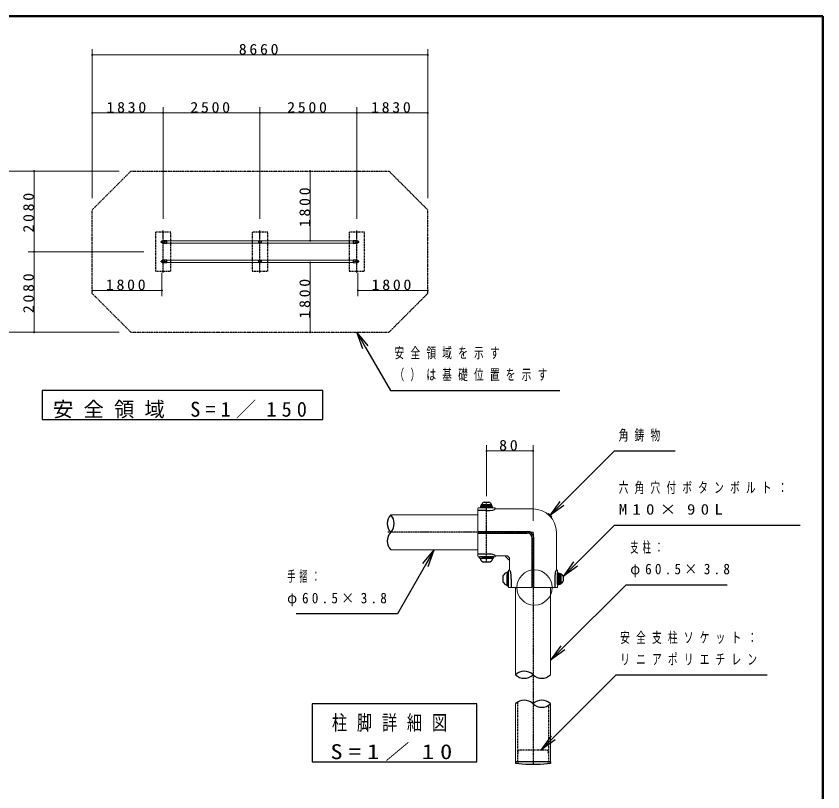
# Model space of a CAD drawing. Units: millimetres at full size, with parts at other scales. Extents: x -11724 to 0, y -1438 to 8010.
# Drawn here: x -4165 to 0, y 4005 to 8010 of the extents above; entities that cross this region are included whole.
import ezdxf

# ---------------------------------------------------------------- set-up
doc = ezdxf.new("R2010")
doc.units = ezdxf.units.MM
for name, pattern in [('USER2', [6, 3, -1, 1, -1]), ('USER3', [8, 3, -1, 1, -1, 1, -1]), ('USER4', [8, 5, -3])]:
    doc.linetypes.add(name, pattern=pattern)
for name, color, linetype, lineweight in [('A3図枠', 7, 'Continuous', 25), ('線', 2, 'Continuous', 25), ('補助', 2, 'Continuous', 25)]:
    doc.layers.add(name, color=color, linetype=linetype, lineweight=lineweight)
doc.styles.add('ＭＳ ゴシック', font='')
doc.styles.get('ＭＳ ゴシック').set_extended_font_data('MS Gothic')

# ---------------------------------------------------------------- blocks, each defined once
blk = doc.blocks.new('dimension_origin')
at = {"color": 0, "linetype": 'Continuous', "lineweight": -2}
blk.add_circle((0, 0), 1.25, dxfattribs=at)

msp = doc.modelspace()

# ---------------------------------------------------------------- linework, layer by layer
at = {"layer": 'A3図枠', "lineweight": 50}
for p, q in [((0, 8010), (-11550, 8010)), ((0, 0), (0, 8010))]:
    msp.add_line(p, q, dxfattribs=at)
at = {"layer": '線', "linetype": 'USER3'}
for p, q in [((-3772.445, 7010), (-3572.445, 7210)), ((-3572.445, 7210), (-2240.345, 7210)), ((-2240.345, 7210), (-2040.345, 7010)), ((-3772.445, 6577.9), (-3772.445, 7010)), ((-2040.345, 6577.9), (-2040.345, 7010)), ((-3572.445, 6377.9), (-3772.445, 6577.9)), ((-2240.345, 6377.9), (-2040.345, 6577.9)), ((-3572.445, 6377.9), (-2240.345, 6377.9))]:
    msp.add_line(p, q, dxfattribs=at)
at = {"layer": '線', "color": 20, "linetype": 'USER2'}
for p, q in [((-3406.395, 6683.95), (-3406.395, 6903.95)), ((-2906.395, 6683.95), (-2906.395, 6903.95)), ((-2406.395, 6683.95), (-2406.395, 6903.95)), ((-1736.437, 5190.95), (-1736.437, 5501.3)), ((-1496.437, 5344.904), (-2246.436, 5345.156)), ((-1496.437, 5344.904), (-1496.437, 4145))]:
    msp.add_line(p, q, dxfattribs=at)
at = {"layer": '線'}
for p, q in [((-3416.815, 6843.15), (-3416.815, 6844.75)), ((-3415.745, 6845.68), (-3415.945, 6845.68)), ((-3415.945, 6842.22), (-3415.945, 6845.68)), ((-3415.745, 6842.22), (-3415.945, 6842.22)), ((-3415.745, 6842.11), (-3415.745, 6845.79)), ((-3415.245, 6845.79), (-3415.745, 6845.79)), ((-3415.745, 6842.22), (-3415.745, 6845.68)), ((-3415.745, 6844.11), (-3415.245, 6843.976)), ((-3415.745, 6843.924), (-3415.245, 6843.79)), ((-3415.245, 6842.11), (-3415.745, 6842.11)), ((-3414.845, 6845.95), (-3415.245, 6845.95)), ((-3415.245, 6845.95), (-3415.245, 6841.95)), ((-3415.245, 6842.11), (-3415.245, 6845.79)), ((-3414.845, 6841.95), (-3415.245, 6841.95)), ((-3414.845, 6845.95), (-3414.845, 6841.95)), ((-3412.915, 6846.95), (-3411.465, 6846.95)), ((-3412.915, 6840.95), (-3412.915, 6846.95)), ((-3412.915, 6840.95), (-3411.465, 6840.95)), ((-3411.713, 6840.95), (-3411.713, 6846.95)), ((-3411.465, 6840.95), (-3411.465, 6846.95)), ((-2399.875, 6846.95), (-2401.324, 6846.95)), ((-2401.324, 6840.95), (-2401.324, 6846.95)), ((-2399.875, 6840.95), (-2401.324, 6840.95)), ((-2401.077, 6840.95), (-2401.077, 6846.95)), ((-2399.875, 6840.95), (-2399.875, 6846.95)), ((-2397.945, 6845.95), (-2397.545, 6845.95)), ((-2397.945, 6845.95), (-2397.945, 6841.95)), ((-2397.945, 6841.95), (-2397.545, 6841.95)), ((-2397.545, 6845.95), (-2397.545, 6841.95)), ((-2397.545, 6842.11), (-2397.545, 6845.79)), ((-2397.545, 6845.79), (-2397.045, 6845.79)), ((-2397.045, 6844.11), (-2397.545, 6843.976)), ((-2397.045, 6843.924), (-2397.545, 6843.79)), ((-2397.545, 6842.11), (-2397.045, 6842.11)), ((-2397.045, 6842.11), (-2397.045, 6845.79)), ((-2397.045, 6845.68), (-2396.845, 6845.68)), ((-2397.045, 6842.22), (-2397.045, 6845.68)), ((-2397.045, 6842.22), (-2396.845, 6842.22)), ((-2396.845, 6842.22), (-2396.845, 6845.68)), ((-2395.975, 6843.15), (-2395.975, 6844.75)), ((-3416.815, 6743.15), (-3416.815, 6744.75)), ((-3415.745, 6745.68), (-3415.945, 6745.68)), ((-3415.945, 6742.22), (-3415.945, 6745.68)), ((-3415.745, 6742.22), (-3415.945, 6742.22)), ((-3415.745, 6742.11), (-3415.745, 6745.79)), ((-3415.245, 6745.79), (-3415.745, 6745.79)), ((-3415.745, 6742.22), (-3415.745, 6745.68)), ((-3415.745, 6744.11), (-3415.245, 6743.976)), ((-3415.745, 6743.924), (-3415.245, 6743.79)), ((-3415.245, 6742.11), (-3415.745, 6742.11)), ((-3414.845, 6745.95), (-3415.245, 6745.95)), ((-3415.245, 6745.95), (-3415.245, 6741.95)), ((-3415.245, 6742.11), (-3415.245, 6745.79)), ((-3414.845, 6741.95), (-3415.245, 6741.95)), ((-3414.845, 6745.95), (-3414.845, 6741.95)), ((-3412.915, 6746.95), (-3411.465, 6746.95)), ((-3412.915, 6740.95), (-3412.915, 6746.95)), ((-3412.915, 6740.95), (-3411.465, 6740.95)), ((-3411.713, 6740.95), (-3411.713, 6746.95)), ((-3411.465, 6740.95), (-3411.465, 6746.95)), ((-2399.875, 6746.95), (-2401.324, 6746.95)), ((-2401.324, 6740.95), (-2401.324, 6746.95)), ((-2399.875, 6740.95), (-2401.324, 6740.95)), ((-2401.077, 6740.95), (-2401.077, 6746.95)), ((-2399.875, 6740.95), (-2399.875, 6746.95)), ((-2397.945, 6745.95), (-2397.545, 6745.95)), ((-2397.945, 6745.95), (-2397.945, 6741.95)), ((-2397.945, 6741.95), (-2397.545, 6741.95)), ((-2397.545, 6745.95), (-2397.545, 6741.95)), ((-2397.545, 6742.11), (-2397.545, 6745.79)), ((-2397.545, 6745.79), (-2397.045, 6745.79)), ((-2397.045, 6744.11), (-2397.545, 6743.976)), ((-2397.045, 6743.924), (-2397.545, 6743.79)), ((-2397.545, 6742.11), (-2397.045, 6742.11)), ((-2397.045, 6742.11), (-2397.045, 6745.79)), ((-2397.045, 6745.68), (-2396.845, 6745.68)), ((-2397.045, 6742.22), (-2397.045, 6745.68)), ((-2397.045, 6742.22), (-2396.845, 6742.22)), ((-2396.845, 6742.22), (-2396.845, 6745.68)), ((-2395.975, 6743.15), (-2395.975, 6744.75)), ((-1748.437, 5501.3), (-1724.437, 5501.3)), ((-1736.437, 5457.109), (-1781.437, 5457.109)), ((-1766.437, 5471.75), (-1766.437, 5477.75)), ((-1706.437, 5477.75), (-1766.437, 5477.75)), ((-1706.437, 5471.75), (-1766.437, 5471.75)), ((-1764.037, 5485.25), (-1708.837, 5485.25)), ((-1764.037, 5477.75), (-1764.037, 5485.25)), ((-1764.037, 5477.75), (-1708.837, 5477.75)), ((-1762.387, 5485.25), (-1762.387, 5488.25)), ((-1762.387, 5488.25), (-1710.487, 5488.25)), ((-1762.387, 5485.25), (-1710.487, 5485.25)), ((-1736.83, 5485.25), (-1738.839, 5477.75)), ((-1734.034, 5485.25), (-1736.044, 5477.75)), ((-1710.487, 5485.25), (-1710.487, 5488.25)), ((-1708.837, 5477.75), (-1708.837, 5485.25)), ((-1706.437, 5471.75), (-1706.437, 5477.75)), ((-1781.437, 5349.5), (-1526.437, 5349.5)), ((-1781.437, 5340.5), (-1526.437, 5340.5)), ((-1500.937, 5060), (-1500.937, 5315)), ((-1491.937, 5060), (-1491.937, 5315)), ((-1736.437, 5232.891), (-1781.437, 5232.891)), ((-1772.437, 5210.75), (-1772.437, 5218.25)), ((-1700.437, 5218.25), (-1772.437, 5218.25)), ((-1772.437, 5210.75), (-1700.437, 5210.75)), ((-1764.937, 5210.75), (-1758.187, 5210.75)), ((-1714.687, 5210.75), (-1758.187, 5210.75)), ((-1707.937, 5210.75), (-1714.687, 5210.75)), ((-1700.437, 5210.75), (-1700.437, 5218.25)), ((-1719.937, 5190.95), (-1752.937, 5190.95)), ((-1630.687, 5141), (-1623.187, 5141)), ((-1630.687, 5141), (-1630.687, 5069)), ((-1630.687, 5133.5), (-1630.687, 5126.75)), ((-1630.687, 5083.25), (-1630.687, 5126.75)), ((-1623.187, 5069), (-1623.187, 5141)), ((-1369.687, 5135), (-1363.687, 5135)), ((-1369.687, 5075), (-1369.687, 5135)), ((-1363.687, 5075), (-1363.687, 5135)), ((-1363.687, 5132.6), (-1363.687, 5077.4)), ((-1363.687, 5132.6), (-1356.187, 5132.6)), ((-1356.187, 5132.6), (-1356.187, 5077.4)), ((-1356.187, 5130.95), (-1353.187, 5130.95)), ((-1356.187, 5130.95), (-1356.187, 5079.05)), ((-1353.187, 5130.95), (-1353.187, 5079.05)), ((-1650.487, 5088.5), (-1650.487, 5121.5)), ((-1630.687, 5076.5), (-1630.687, 5083.25)), ((-1608.546, 5105), (-1608.546, 5060)), ((-1384.327, 5105), (-1384.327, 5060)), ((-1356.187, 5105.393), (-1363.687, 5107.402)), ((-1356.187, 5102.598), (-1363.687, 5104.607)), ((-1340.137, 5117), (-1340.137, 5093)), ((-1630.687, 5069), (-1623.187, 5069)), ((-1369.687, 5075), (-1363.687, 5075)), ((-1363.687, 5077.4), (-1356.187, 5077.4)), ((-1356.187, 5079.05), (-1353.187, 5079.05)), ((-1406.437, 4160), (-1586.437, 4160)), ((-1586.437, 4160), (-1586.437, 4151)), ((-1570.312, 4151), (-1586.437, 4151)), ((-1406.437, 4151), (-1422.562, 4151)), ((-1406.437, 4160), (-1406.437, 4151))]:
    msp.add_line(p, q, dxfattribs=at)
at = {"layer": '線', "color": 7, "lineweight": 13}
for p, q in [((-3414.845, 6841.15), (-3414.845, 6846.75)), ((-3414.645, 6846.95), (-3413.869, 6846.95)), ((-3414.645, 6840.95), (-3413.869, 6840.95)), ((-3387.595, 6852.05), (-3406.345, 6852.05)), ((-3387.595, 6835.85), (-3406.345, 6835.85)), ((-3387.395, 6846.95), (-3390.395, 6846.95)), ((-3387.395, 6840.95), (-3390.395, 6840.95)), ((-3387.395, 6836.05), (-3387.395, 6851.85)), ((-3387.395, 6850), (-2425.395, 6850)), ((-3387.395, 6837.9), (-2425.395, 6837.9)), ((-2425.395, 6836.05), (-2425.395, 6851.85)), ((-2425.395, 6846.95), (-2422.395, 6846.95)), ((-2425.395, 6840.95), (-2422.395, 6840.95)), ((-2425.195, 6852.05), (-2406.445, 6852.05)), ((-2425.195, 6835.85), (-2406.445, 6835.85)), ((-2398.145, 6846.95), (-2398.921, 6846.95)), ((-2398.145, 6840.95), (-2398.921, 6840.95)), ((-2397.945, 6841.15), (-2397.945, 6846.75)), ((-3387.595, 6752.05), (-3406.345, 6752.05)), ((-3387.395, 6736.05), (-3387.395, 6751.85)), ((-3387.395, 6750), (-2425.395, 6750)), ((-2425.395, 6736.05), (-2425.395, 6751.85)), ((-2425.195, 6752.05), (-2406.445, 6752.05)), ((-3414.845, 6741.15), (-3414.845, 6746.75)), ((-3414.645, 6746.95), (-3413.869, 6746.95)), ((-3414.645, 6740.95), (-3413.869, 6740.95)), ((-3387.595, 6735.85), (-3406.345, 6735.85)), ((-3387.395, 6746.95), (-3390.395, 6746.95)), ((-3387.395, 6740.95), (-3390.395, 6740.95)), ((-3387.395, 6737.9), (-2425.395, 6737.9)), ((-2425.395, 6746.95), (-2422.395, 6746.95)), ((-2425.395, 6740.95), (-2422.395, 6740.95)), ((-2425.195, 6735.85), (-2406.445, 6735.85)), ((-2398.145, 6746.95), (-2398.921, 6746.95)), ((-2398.145, 6740.95), (-2398.921, 6740.95)), ((-2397.945, 6741.15), (-2397.945, 6746.75)), ((-1781.437, 5349.5), (-1781.437, 5468.75)), ((-1694.437, 5471.75), (-1778.437, 5471.75)), ((-1691.437, 5465.75), (-1691.437, 5468.75)), ((-1691.437, 5465.75), (-1495.687, 5465.75)), ((-1781.437, 5435.75), (-2231.437, 5435.75)), ((-1420.919, 5439.61), (-1420.38, 5440.149)), ((-1416.668, 5442.8), (-1420.38, 5440.149)), ((-1398.636, 5424.769), (-1416.668, 5442.8)), ((-1401.827, 5420.518), (-1401.288, 5421.057)), ((-1398.636, 5424.769), (-1401.288, 5421.057)), ((-1781.437, 5221.25), (-1781.437, 5340.5)), ((-1375.687, 5150), (-1375.687, 5345.75)), ((-1781.437, 5254.25), (-2231.437, 5254.25)), ((-1694.437, 5218.25), (-1778.437, 5218.25)), ((-1691.437, 5224.25), (-1691.437, 5221.25)), ((-1691.437, 5224.25), (-1635.187, 5224.25)), ((-1638.93, 5220.538), (-1636.279, 5224.25)), ((-1620.899, 5202.506), (-1638.93, 5220.538)), ((-1620.899, 5202.506), (-1617.187, 5205.158)), ((-1617.187, 5150), (-1617.187, 5206.25)), ((-1623.187, 5147), (-1623.187, 5063)), ((-1617.187, 5150), (-1620.187, 5150)), ((-1375.687, 5150), (-1372.687, 5150)), ((-1369.687, 5147), (-1369.687, 5063)), ((-1500.937, 5060), (-1620.187, 5060)), ((-1587.187, 5060), (-1587.187, 4610)), ((-1372.687, 5060), (-1491.937, 5060)), ((-1405.687, 5060), (-1405.687, 4610)), ((-1587.187, 4460), (-1587.187, 4160)), ((-1405.687, 4460), (-1405.687, 4160)), ((-1587.187, 4160), (-1405.687, 4160))]:
    msp.add_line(p, q, dxfattribs=at)
at = {"layer": '線', "color": 4, "linetype": 'USER4'}
for p, q in [((-1575.787, 4468.783), (-1575.787, 4160)), ((-1417.087, 4451.217), (-1417.087, 4160)), ((-1570.312, 4220), (-1576.387, 4199)), ((-1422.562, 4220), (-1570.312, 4220)), ((-1422.562, 4220), (-1416.487, 4199))]:
    msp.add_line(p, q, dxfattribs=at)
for points in [[(-3446.395, 6693.95), (-3366.395, 6693.95), (-3366.395, 6893.95), (-3446.395, 6893.95)], [(-2946.395, 6693.95), (-2866.395, 6693.95), (-2866.395, 6893.95), (-2946.395, 6893.95)], [(-2446.395, 6693.95), (-2366.395, 6693.95), (-2366.395, 6893.95), (-2446.395, 6893.95)]]:
    msp.add_lwpolyline(points, close=True, dxfattribs=at)
for centre in [(-3406.395, 6843.95), (-2906.395, 6843.95), (-2406.395, 6843.95), (-3406.395, 6743.95), (-2906.395, 6743.95), (-2406.395, 6743.95)]:
    msp.add_circle(centre, 6.05, dxfattribs=at)
at = {"layer": '線'}
for centre in [(-3390.395, 6843.95), (-2422.395, 6843.95), (-3390.395, 6743.95), (-2422.395, 6743.95)]:
    msp.add_circle(centre, 2, dxfattribs=at)
at = {"layer": '線', "color": 7, "lineweight": 13}
msp.add_circle((-1488.9, 5060), 90.761, dxfattribs=at)
at = {"layer": '線'}
for centre, radius, start, end in [((-3415.028, 6843.95), 1.958, 117.93242, 155.88589), ((-3415.028, 6843.95), 1.958, 204.11411, 242.06758), ((-2397.762, 6843.95), 1.958, 24.11411, 62.06758), ((-2397.762, 6843.95), 1.958, 297.93242, 335.88589), ((-3415.028, 6743.95), 1.958, 117.93242, 155.88589), ((-3415.028, 6743.95), 1.958, 204.11411, 242.06758), ((-2397.762, 6743.95), 1.958, 24.11411, 62.06758), ((-2397.762, 6743.95), 1.958, 297.93242, 335.88589), ((-1736.437, 5474.491), 29.372, 114.11411, 152.06758), ((-1736.437, 5474.491), 29.372, 27.93242, 65.88589), ((-2184.333, 5390.375), 65.404, 136.07099, 223.92901), ((-2278.541, 5390.375), 65.404, 316.07099, 43.92901), ((-2184.333, 5299.625), 65.404, 136.07099, 223.92901), ((-1526.437, 5315), 34.5, 0, 90), ((-1526.437, 5315), 25.5, 0, 90), ((-1764.937, 5207.75), 3, 90, 202.30281), ((-1739.957, 5217.997), 30, 202.30281, 244.36275), ((-1732.917, 5217.997), 30, 295.63725, 337.69719), ((-1707.937, 5207.75), 3, 337.69719, 90), ((-1623.44, 5108.52), 30, 112.30281, 154.36275), ((-1633.687, 5133.5), 3, 0, 112.30281), ((-1366.945, 5105), 29.372, 24.11411, 62.06758), ((-1623.44, 5101.48), 30, 205.63725, 247.69719), ((-1366.945, 5105), 29.372, 297.93242, 335.88589), ((-1633.687, 5076.5), 3, 247.69719, 0), ((-1541.812, 4562.896), 65.404, 46.07099, 133.92901), ((-1541.812, 4657.104), 65.404, 226.07099, 313.92901), ((-1451.062, 4657.104), 65.404, 226.07099, 313.92901), ((-1541.812, 4412.896), 65.404, 46.07099, 133.92901), ((-1451.062, 4412.896), 65.404, 46.07099, 133.92901), ((-1451.062, 4507.104), 65.404, 226.07099, 313.92901), ((-1496.437, 5059.086), 911.086, 265.34909, 274.65091)]:
    msp.add_arc(centre, radius, start, end, dxfattribs=at)
at = {"layer": '線', "color": 7, "lineweight": 13}
for centre, radius, start, end in [((-3414.645, 6846.75), 0.2, 90, 180), ((-3414.645, 6841.15), 0.2, 180, 270), ((-3406.345, 6843.95), 8.1, 90, 270), ((-3390.395, 6843.95), 3, 90, 270), ((-3387.595, 6851.85), 0.2, 0, 90), ((-3387.595, 6836.05), 0.2, 270, 0), ((-2425.195, 6851.85), 0.2, 90, 180), ((-2425.195, 6836.05), 0.2, 180, 270), ((-2422.395, 6843.95), 3, 270, 90), ((-2406.445, 6843.95), 8.1, 270, 90), ((-2398.145, 6846.75), 0.2, 0, 90), ((-2398.145, 6841.15), 0.2, 270, 0), ((-3406.345, 6743.95), 8.1, 90, 270), ((-3387.595, 6751.85), 0.2, 0, 90), ((-2425.195, 6751.85), 0.2, 90, 180), ((-2406.445, 6743.95), 8.1, 270, 90), ((-3414.645, 6746.75), 0.2, 90, 180), ((-3414.645, 6741.15), 0.2, 180, 270), ((-3390.395, 6743.95), 3, 90, 270), ((-3387.595, 6736.05), 0.2, 270, 0), ((-2425.195, 6736.05), 0.2, 180, 270), ((-2422.395, 6743.95), 3, 270, 90), ((-2398.145, 6746.75), 0.2, 0, 90), ((-2398.145, 6741.15), 0.2, 270, 0), ((-1778.437, 5468.75), 3, 90, 180), ((-1694.437, 5468.75), 3, 0, 90), ((-1495.687, 5345.75), 120, 0, 90), ((-1778.437, 5221.25), 3, 180, 270), ((-1694.437, 5221.25), 3, 270, 0), ((-1635.187, 5206.25), 18, 0, 90), ((-1620.187, 5147), 3, 90, 180), ((-1372.687, 5147), 3, 0, 90), ((-1620.187, 5063), 3, 180, 270), ((-1372.687, 5063), 3, 270, 0)]:
    msp.add_arc(centre, radius, start, end, dxfattribs=at)
at = {"layer": '線'}
for centre, major_axis, start_param, end_param in [((-1736.437, 5465.75), (-45, 0), 1.57079633, 3.14159265), ((-1736.437, 5224.25), (-45, 0), 3.14159265, 4.71238898), ((-1617.187, 5105), (0, -45), 1.57079633, 3.14159265), ((-1375.687, 5105), (0, -45), 3.14159265, 4.71238898)]:
    msp.add_ellipse(centre, major_axis=major_axis, ratio=0.192013, start_param=start_param, end_param=end_param, dxfattribs=at)
at = {"layer": '補助', "lineweight": 13}
for p, q in [((-3772.445, 7070), (-3772.445, 7840)), ((-2040.345, 7070), (-2040.345, 7840)), ((-3772.445, 7810), (-2040.345, 7810)), ((-3772.445, 7070), (-3772.445, 7540)), ((-3406.395, 6963.95), (-3406.395, 7540)), ((-3406.395, 6963.95), (-3406.395, 7540)), ((-2906.395, 6963.95), (-2906.395, 7540)), ((-2906.395, 6963.95), (-2906.395, 7540)), ((-2406.395, 6963.95), (-2406.395, 7540)), ((-2406.395, 6963.95), (-2406.395, 7540)), ((-2040.345, 7070), (-2040.345, 7540)), ((-3772.445, 7510), (-3406.395, 7510)), ((-3406.395, 7510), (-2906.395, 7510)), ((-2906.395, 7510), (-2406.395, 7510)), ((-2406.395, 7510), (-2040.345, 7510)), ((-3632.445, 7210), (-4402.445, 7210)), ((-3632.445, 7210), (-4102.445, 7210)), ((-4072.445, 6793.95), (-4072.445, 7210)), ((-2646.395, 6850), (-2646.395, 7210)), ((-2485.395, 6850), (-2676.395, 6850)), ((-3506.395, 6793.95), (-4102.445, 6793.95)), ((-3506.395, 6793.95), (-4102.445, 6793.95)), ((-4072.445, 6377.9), (-4072.445, 6793.95)), ((-2485.395, 6737.9), (-2676.395, 6737.9)), ((-2646.395, 6377.9), (-2646.395, 6737.9)), ((-3412.445, 6683.95), (-3412.445, 6563.95)), ((-2400.345, 6683.95), (-2400.345, 6563.95)), ((-3412.445, 6593.95), (-3772.445, 6593.95)), ((-2040.345, 6593.95), (-2400.345, 6593.95)), ((-3632.445, 6377.9), (-4402.445, 6377.9)), ((-3632.445, 6377.9), (-4102.445, 6377.9)), ((-1736.437, 5531.75), (-1736.437, 5795.247)), ((-1496.437, 5405), (-1496.437, 5795.247)), ((-1736.437, 5765.247), (-1496.437, 5765.247))]:
    msp.add_line(p, q, dxfattribs=at)
at = {"layer": '補助'}
for p, q in [((-2374.385, 6292.458), (-2406.395, 6377.9)), ((-2348.405, 6307.458), (-2406.395, 6377.9)), ((-2406.395, 6377.9), (-2361.395, 6299.958)), ((-2361.395, 6299.958), (-2233.19, 6077.9)), ((-2233.19, 6077.9), (-2203.19, 6077.9)), ((-2203.19, 6077.9), (-1358.33, 6077.9)), ((-1347.194, 5494.242), (-1075.687, 5765.75)), ((-1075.687, 5765.75), (-1045.687, 5765.75)), ((-1045.687, 5765.75), (-761.948, 5765.75)), ((-1357.801, 5504.849), (-1410.834, 5430.603)), ((-1410.834, 5430.603), (-1347.194, 5494.242)), ((-1336.588, 5483.636), (-1410.834, 5430.603)), ((-1276.83, 5181.357), (-1075.687, 5382.5)), ((-1075.687, 5382.5), (-1045.687, 5382.5)), ((-1045.687, 5382.5), (-117.243, 5382.5)), ((-2064.607, 5183.808), (-2006.617, 5254.25)), ((-2006.617, 5254.25), (-2051.617, 5176.308)), ((-2038.627, 5168.808), (-2006.617, 5254.25)), ((-2051.617, 5176.308), (-2196.962, 4924.562)), ((-1287.437, 5191.963), (-1340.47, 5117.717)), ((-1340.47, 5117.717), (-1276.83, 5181.357)), ((-1266.223, 5170.75), (-1340.47, 5117.717)), ((-1342.047, 4748.64), (-1016.125, 5074.562)), ((-1016.125, 5074.562), (-986.125, 5074.562)), ((-986.125, 5074.562), (-494.261, 5074.562)), ((-2226.962, 4924.562), (-2718.826, 4924.562)), ((-2196.962, 4924.562), (-2226.962, 4924.562)), ((-1352.654, 4759.246), (-1405.687, 4685)), ((-1405.687, 4685), (-1342.047, 4748.64)), ((-1331.441, 4738.033), (-1405.687, 4685)), ((-1392.797, 4283.64), (-1068.015, 4608.421)), ((-1068.015, 4608.421), (-1038.015, 4608.421)), ((-1038.015, 4608.421), (-287.939, 4608.421)), ((-1403.404, 4294.246), (-1456.437, 4220)), ((-1456.437, 4220), (-1392.797, 4283.64)), ((-1382.191, 4273.033), (-1456.437, 4220))]:
    msp.add_line(p, q, dxfattribs=at)
for points in [[(-4031.395, 6077.9), (-4031.395, 5927.9), (-2581.395, 5927.9), (-2581.395, 6077.9)], [(-2637.187, 4460), (-2637.187, 4160), (-1787.187, 4160), (-1787.187, 4460)]]:
    msp.add_lwpolyline(points, close=True, dxfattribs=at)

# ---------------------------------------------------------------- block references
at = {"layer": '補助', "lineweight": 13, "xscale": 2, "yscale": 2}
for p in [(-3772.445, 7810), (-3772.445, 7510), (-3406.395, 7510), (-2906.395, 7510), (-2406.395, 7510), (-3772.445, 6593.95), (-2400.345, 6593.95), (-1736.437, 5765.247)]:
    msp.add_blockref('dimension_origin', p, dxfattribs=at)
for p, rotation in [((-2040.345, 7810), 180), ((-3406.395, 7510), 180), ((-2906.395, 7510), 180), ((-2406.395, 7510), 180), ((-2040.345, 7510), 180), ((-4072.445, 7210), 270), ((-2646.395, 7210), 270), ((-2646.395, 6850), 90), ((-4072.445, 6793.95), 90), ((-4072.445, 6793.95), 270), ((-2646.395, 6737.9), 270), ((-3412.445, 6593.95), 180), ((-2040.345, 6593.95), 180), ((-4072.445, 6377.9), 90), ((-2646.395, 6377.9), 90), ((-1496.437, 5765.247), 180)]:
    msp.add_blockref('dimension_origin', p, dxfattribs=dict(at, rotation=rotation))

# ---------------------------------------------------------------- texts
at = {"layer": '補助', "style": 'ＭＳ ゴシック'}
for s, insert, char_height, attachment_point in [('\\T1.33;\\W1.1;8660', (-2906.395, 7811), 54.99, 8), ('\\T1.33;\\W1.1;1830', (-3589.42, 7511), 54.99, 8), ('\\T1.33;\\W1.1;2500', (-3156.395, 7511), 54.99, 8), ('\\T1.33;\\W1.1;2500', (-2656.395, 7511), 54.99, 8), ('\\T1.33;\\W1.1;1830', (-2223.37, 7511), 54.99, 8), ('\\T1.33;\\W1.1;1800', (-3592.445, 6594.95), 54.99, 8), ('\\T1.33;\\W1.1;1800', (-2220.345, 6594.95), 54.99, 8), ('\\T1.64;\\W0.65;安全領域を示す', (-2211.44, 6299.15), 54.99, 1), ('\\T1.64;\\W0.65;（）は基礎位置を示す', (-2211.44, 6186.65), 54.99, 1), ('\\T1.5;安全領域\\~S=1／150', (-3306.395, 5932.9), 76.98, 8), ('\\T1.64;\\W0.65;角鋳物', (-1053.937, 5874.5), 54.99, 1), ('\\T1.34;\\W1.1;80', (-1616.437, 5766.247), 54.99, 8), ('\\T1.64;\\W0.65;六角穴付ボタンボルト：', (-1053.937, 5603.75), 54.99, 1), ('\\T1.64;\\W1.15;M10×90L', (-1053.937, 5491.25), 54.99, 1), ('\\T1.5;\\W0.55;支柱：', (-994.375, 5295.812), 54.99, 1), ('\\T1.5;\\W0.9;φ60.5×3.8', (-994.375, 5183.312), 54.99, 1), ('\\T1.5;\\W0.55;手摺：', (-2765.784, 5145.812), 54.99, 1), ('\\T1.5;\\W0.9;φ60.5×3.8', (-2765.784, 5033.312), 54.99, 1), ('\\T1.64;\\W0.65;安全支柱ソケット：', (-1046.265, 4829.671), 54.99, 1), ('\\T1.64;\\W0.65;リニアポリエチレン', (-1046.265, 4717.171), 54.99, 1), ('\\T1.64;\\W0.75;柱脚詳細図', (-2212.187, 4315), 76.98, 8), ('\\T1.5;\\W1.2;S=1／10', (-2212.187, 4165), 76.98, 8)]:
    msp.add_mtext(s, dxfattribs=dict(at, insert=insert, char_height=char_height, attachment_point=attachment_point))
at = {"layer": '補助', "char_height": 54.99, "attachment_point": 8, "rotation": 90, "style": 'ＭＳ ゴシック'}
for s, insert in [('\\T1.33;\\W1.1;2080', (-4073.445, 7001.975)), ('\\T1.33;\\W1.1;1800', (-2647.395, 7030)), ('\\T1.33;\\W1.1;2080', (-4073.445, 6585.925)), ('\\T1.33;\\W1.1;1800', (-2647.395, 6557.9))]:
    msp.add_mtext(s, dxfattribs=dict(at, insert=insert))

doc.saveas('drawing.dxf')
